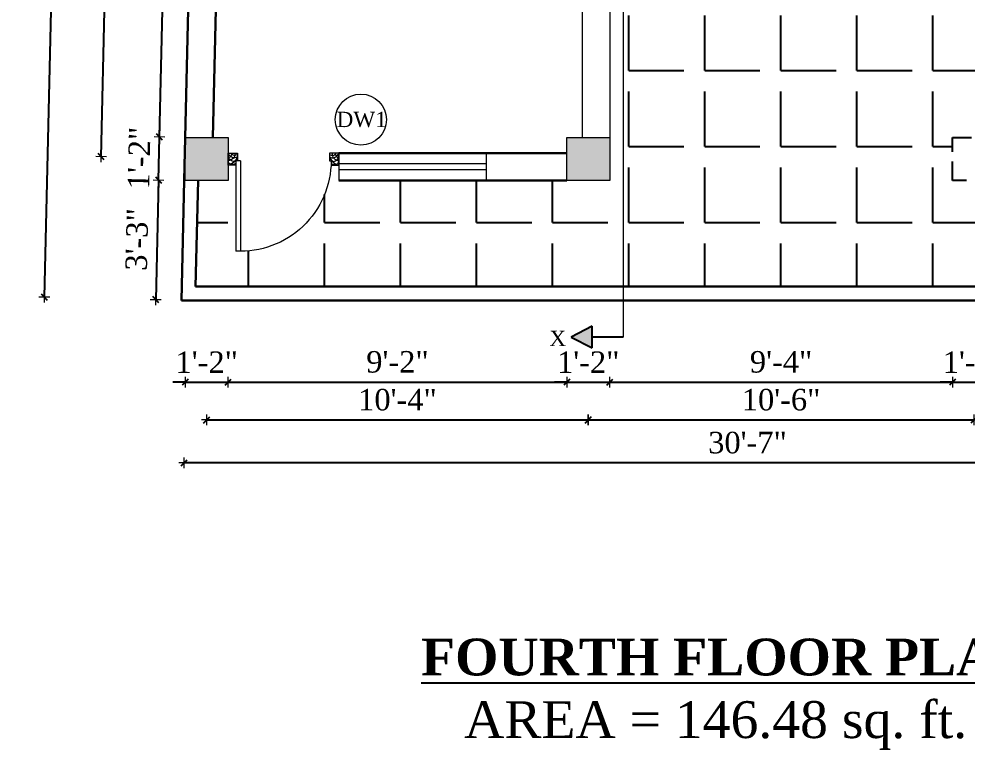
# Model space of a CAD drawing. Header units: inches. Extents: x 151827 to 346502, y -56182 to -23217.
# Drawn here: x 161632.8 to 161941.8, y -26795.5 to -26557.4 of the extents above; entities that cross this region are included whole.
import ezdxf

# ---------------------------------------------------------------- set-up
doc = ezdxf.new("R2010")
doc.units = ezdxf.units.IN
doc.header["$LTSCALE"] = 5
doc.header["$MEASUREMENT"] = 0
doc.linetypes.add('HIDDEN', pattern=[0.375, 0.25, -0.125])
for name, color, linetype, lineweight in [('A-WALL', 7, 'Continuous', 9), ('Dimension', 7, 'Continuous', 18), ('DOOR', 62, 'Continuous', 0), ('Dw', 2, 'Continuous', 18)]:
    doc.layers.add(name, color=color, linetype=linetype, lineweight=lineweight)
doc.layers.add('dim line', color=7, linetype='Continuous', lineweight=15, true_color=0xfab2b2)
doc.layers.add('TEXT', color=6, linetype='Continuous')
doc.layers.add('WALL', color=7, linetype='Continuous')
doc.styles.add('ordinary', font='times.ttf')
doc.dimstyles.new('Copy of 96', dxfattribs={"dimtxt": 7, "dimasz": 4, "dimexe": 0.5, "dimexo": 0.5, "dimgap": 3, "dimtad": 1, "dimdec": 1, "dimzin": 11, "dimdsep": 46, "dimlunit": 4, "dimtxsty": 'ordinary', "dimblk": 'OBLIQUE', "dimcen": 0.09, "dimse1": 1, "dimse2": 1, "dimclrt": 6, "dimazin": 0, "dimtfac": 1, "dimtdec": 1, "dimtix": 1, "dimtmove": 2, "dimatfit": 3, "dimldrblk": 'leader', "dimfxl": 0.5, "dimfxlon": 1, "dimtolj": 1, "dimtzin": 0, "dimarcsym": 0})

# ---------------------------------------------------------------- blocks, each defined once
blk = doc.blocks.new('A$C27B36B59')
at = {"layer": 'DOOR'}
for p, q in [((0, 4), (0, 0)), ((2.5, 4), (0, 4)), ((2.5, 2.5), (2.5, 4)), ((0, 0), (3, 0)), ((3, 2.5), (2.5, 2.5)), ((3, 0), (3, 2.5))]:
    blk.add_line(p, q, dxfattribs=at)
for centre, radius, start, end in [((-1.4, -0.54), 4.75, 22.1411, 72.838), ((1.34, 2.09), 1.64, 45.138, 144.8948), ((2.21, 0.3), 2.49, 83.3149, 152.658), ((0.13, 0.37), 2.05, 349.4875, 93.6805), ((1.96, -0.47), 2.01, 58.7447, 166.495), ((-0.06, 0.32), 1.13, 343.542, 86.947), ((2.08, -0.4), 1.17, 38.2816, 160.1519)]:
    blk.add_arc(centre, radius, start, end, dxfattribs=at)
blk = doc.blocks.new('D2')
at = {"layer": 'DOOR'}
for p, q in [((74473.95, 24047.59), (74473.95, 24018.09)), ((74473.95, 24047.59), (74475.45, 24047.59)), ((74475.45, 24047.59), (74475.45, 24018.13))]:
    blk.add_line(p, q, dxfattribs=at)
blk.add_arc((74473.95, 24047.59), 29.5, 180, 272.9146, dxfattribs=at)
at = {"layer": 'DOOR', "xscale": -1, "rotation": 180}
blk.add_blockref('A$C27B36B59', (74441.95, 24050.09), dxfattribs=at)
at = {"layer": 'DOOR', "rotation": 180}
blk.add_blockref('A$C27B36B59', (74477.95, 24050.09), dxfattribs=at)
blk = doc.blocks.new('oblique')
at = {"color": 0, "lineweight": -2}
blk.add_line((0.25, 0.25), (-0.25, -0.25), dxfattribs=at)
at = {"layer": 'dim line', "lineweight": 9}
for p, q in [((-0.4375, 0), (0.4375, 0)), ((0, 0.4375), (0, -0.4375))]:
    blk.add_line(p, q, dxfattribs=at)
blk = doc.blocks.new('*D943')
at = {"layer": 'A-WALL', "color": 0, "lineweight": -2, "ltscale": 50, "transparency": 16777216}
for p, q in [((161678.54, -26595.86), (161678.64, -26591.87)), ((161678.21, -26609.86), (161678.54, -26595.86)), ((161678.21, -26609.86), (161678.11, -26613.86))]:
    blk.add_line(p, q, dxfattribs=at)
at = {"layer": 'Defpoints', "color": 0, "ltscale": 50, "transparency": 16777216}
for p in [(161678.54, -26595.86), (161686.91, -26596.06), (161686.58, -26610.06)]:
    blk.add_point(p, dxfattribs=at)
at = {"layer": 'A-WALL', "color": 0, "lineweight": -2, "ltscale": 50, "transparency": 16777216, "xscale": 4, "yscale": 4, "zscale": 4}
for p, rotation in [((161678.54, -26595.86), 268.6423816930626), ((161678.21, -26609.86), 88.64238169306266)]:
    blk.add_blockref('oblique', p, dxfattribs=dict(at, rotation=rotation))
at = {"layer": 'A-WALL', "color": 6, "ltscale": 50, "transparency": 16777216, "insert": (161671.88, -26602.71), "char_height": 7, "attachment_point": 5, "rotation": 88.6424, "style": 'ordinary'}
blk.add_mtext('\\A1;1\'-2"', dxfattribs=at)
blk = doc.blocks.new('_OBLIQUE')
at = {"color": 0, "linetype": 'ByBlock'}
blk.add_line((-0.5, -0.5), (0.5, 0.5), dxfattribs=at)
blk = doc.blocks.new('leader')
at = {"layer": 'Dimension'}
for p, q in [((0, -4.328), (0, 4.328)), ((-4.424, 0), (4.424, 0))]:
    blk.add_line(p, q, dxfattribs=at)
blk = doc.blocks.new('*D944')
at = {"layer": 'A-WALL', "color": 0, "lineweight": -2, "ltscale": 5, "transparency": 16777216}
blk.add_line((161678.54, -26595.86), (161681.53, -26469.57), dxfattribs=at)
at = {"layer": 'Defpoints', "color": 0, "ltscale": 5, "transparency": 16777216}
for p in [(161681.53, -26469.57), (161690.23, -26469.78), (161686.91, -26596.06)]:
    blk.add_point(p, dxfattribs=at)
at = {"layer": 'A-WALL', "color": 0, "lineweight": -2, "ltscale": 5, "transparency": 16777216, "xscale": 4, "yscale": 4, "zscale": 4}
for p, rotation in [((161681.53, -26469.57), 88.64238169298139), ((161678.54, -26595.86), 268.6423816929814)]:
    blk.add_blockref('oblique', p, dxfattribs=dict(at, rotation=rotation))
at = {"layer": 'A-WALL', "color": 6, "ltscale": 5, "transparency": 16777216, "insert": (161673.48, -26532.56), "char_height": 7, "attachment_point": 5, "rotation": 88.6424, "style": 'ordinary'}
blk.add_mtext('\\A1;10\'-6"', dxfattribs=at)
blk = doc.blocks.new('*D905')
at = {"layer": 'A-WALL', "color": 0, "lineweight": -2, "ltscale": 5, "transparency": 16777216}
blk.add_line((161659.51, -26602.25), (161662.83, -26461.96), dxfattribs=at)
at = {"layer": 'Defpoints', "color": 0, "ltscale": 5, "transparency": 16777216}
for p in [(161662.83, -26461.96), (161697.23, -26462.78), (161693.91, -26603.06)]:
    blk.add_point(p, dxfattribs=at)
at = {"layer": 'A-WALL', "color": 0, "lineweight": -2, "ltscale": 5, "transparency": 16777216, "xscale": 4, "yscale": 4, "zscale": 4}
for p, rotation in [((161662.83, -26461.96), 88.64238169299772), ((161659.51, -26602.25), 268.6423816929977)]:
    blk.add_blockref('oblique', p, dxfattribs=dict(at, rotation=rotation))
at = {"layer": 'A-WALL', "color": 6, "ltscale": 5, "transparency": 16777216, "insert": (161654.61, -26531.95), "char_height": 7, "attachment_point": 5, "rotation": 88.6424, "style": 'ordinary'}
blk.add_mtext('\\A1;11\'-8"', dxfattribs=at)
blk = doc.blocks.new('*D946')
at = {"layer": 'A-WALL', "color": 0, "lineweight": -2, "ltscale": 5, "transparency": 16777216}
blk.add_line((161678.21, -26609.86), (161677.29, -26648.86), dxfattribs=at)
at = {"layer": 'Defpoints', "color": 0, "ltscale": 5, "transparency": 16777216}
for p in [(161686.58, -26610.06), (161677.29, -26648.86), (161685.65, -26649.06)]:
    blk.add_point(p, dxfattribs=at)
at = {"layer": 'A-WALL', "color": 0, "lineweight": -2, "ltscale": 5, "transparency": 16777216, "xscale": 4, "yscale": 4, "zscale": 4}
for p, rotation in [((161678.21, -26609.86), 88.64238169298143), ((161677.29, -26648.86), 268.6423816929814)]:
    blk.add_blockref('oblique', p, dxfattribs=dict(at, rotation=rotation))
at = {"layer": 'A-WALL', "color": 6, "ltscale": 5, "transparency": 16777216, "insert": (161671.19, -26629.21), "char_height": 7, "attachment_point": 5, "rotation": 88.6424, "style": 'ordinary'}
blk.add_mtext('\\A1;3\'-3"', dxfattribs=at)
blk = doc.blocks.new('*D908')
at = {"layer": 'A-WALL', "color": 0, "lineweight": -2, "ltscale": 5, "transparency": 16777216}
blk.add_line((161641.05, -26648.01), (161647.33, -26383.34), dxfattribs=at)
at = {"layer": 'Defpoints', "color": 0, "ltscale": 5, "transparency": 16777216}
for p in [(161647.33, -26383.34), (161691.92, -26384.4), (161685.65, -26649.06)]:
    blk.add_point(p, dxfattribs=at)
at = {"layer": 'A-WALL', "color": 0, "lineweight": -2, "ltscale": 5, "transparency": 16777216, "xscale": 4, "yscale": 4, "zscale": 4}
for p, rotation in [((161647.33, -26383.34), 88.64238169298139), ((161641.05, -26648.01), 268.6423816929814)]:
    blk.add_blockref('oblique', p, dxfattribs=dict(at, rotation=rotation))
at = {"layer": 'A-WALL', "color": 6, "ltscale": 5, "transparency": 16777216, "insert": (161637.69, -26515.52), "char_height": 7, "attachment_point": 5, "rotation": 88.6424, "style": 'ordinary'}
blk.add_mtext('\\A1;22\'-1"', dxfattribs=at)
blk = doc.blocks.new('*D909')
at = {"layer": 'A-WALL', "color": 0, "lineweight": -2, "ltscale": 50, "transparency": 16777216}
for p, q in [((161686.91, -26675.67), (161682.91, -26675.67)), ((161686.91, -26675.67), (161700.91, -26675.67)), ((161700.91, -26675.67), (161704.91, -26675.67))]:
    blk.add_line(p, q, dxfattribs=at)
at = {"layer": 'Defpoints', "color": 0, "ltscale": 50, "transparency": 16777216}
for p in [(161686.91, -26610.06), (161700.91, -26610.06), (161700.91, -26675.67)]:
    blk.add_point(p, dxfattribs=at)
at = {"layer": 'A-WALL', "color": 0, "lineweight": -2, "ltscale": 50, "transparency": 16777216, "xscale": 4, "yscale": 4, "zscale": 4}
blk.add_blockref('oblique', (161686.91, -26675.67), dxfattribs=at)
at = {"layer": 'A-WALL', "color": 0, "lineweight": -2, "ltscale": 50, "transparency": 16777216, "xscale": 4, "yscale": 4, "zscale": 4, "rotation": 180}
blk.add_blockref('oblique', (161700.91, -26675.67), dxfattribs=at)
at = {"layer": 'A-WALL', "color": 6, "ltscale": 50, "transparency": 16777216, "insert": (161693.91, -26669.17), "char_height": 7, "attachment_point": 5, "style": 'ordinary'}
blk.add_mtext('\\A1;1\'-2"', dxfattribs=at)
blk = doc.blocks.new('*D910')
at = {"layer": 'A-WALL', "color": 0, "lineweight": -2, "ltscale": 5, "transparency": 16777216}
blk.add_line((161700.91, -26675.67), (161811.12, -26675.67), dxfattribs=at)
at = {"layer": 'Defpoints', "color": 0, "ltscale": 5, "transparency": 16777216}
for p in [(161700.91, -26610.06), (161811.12, -26610.06), (161811.12, -26675.67)]:
    blk.add_point(p, dxfattribs=at)
at = {"layer": 'A-WALL', "color": 0, "lineweight": -2, "ltscale": 5, "transparency": 16777216, "xscale": 4, "yscale": 4, "zscale": 4, "rotation": 180}
blk.add_blockref('oblique', (161700.91, -26675.67), dxfattribs=at)
at = {"layer": 'A-WALL', "color": 0, "lineweight": -2, "ltscale": 5, "transparency": 16777216, "xscale": 4, "yscale": 4, "zscale": 4}
blk.add_blockref('oblique', (161811.12, -26675.67), dxfattribs=at)
at = {"layer": 'A-WALL', "color": 6, "ltscale": 5, "transparency": 16777216, "insert": (161756.01, -26669.1), "char_height": 7, "attachment_point": 5, "style": 'ordinary'}
blk.add_mtext('\\A1;9\'-2"', dxfattribs=at)
blk = doc.blocks.new('*D911')
at = {"layer": 'A-WALL', "color": 0, "lineweight": -2, "ltscale": 5, "transparency": 16777216}
for p, q in [((161811.12, -26675.67), (161807.12, -26675.67)), ((161811.12, -26675.67), (161825.12, -26675.67)), ((161825.12, -26675.67), (161829.12, -26675.67))]:
    blk.add_line(p, q, dxfattribs=at)
at = {"layer": 'Defpoints', "color": 0, "ltscale": 5, "transparency": 16777216}
for p in [(161811.12, -26610.06), (161825.12, -26610.06), (161825.12, -26675.67)]:
    blk.add_point(p, dxfattribs=at)
at = {"layer": 'A-WALL', "color": 0, "lineweight": -2, "ltscale": 5, "transparency": 16777216, "xscale": 4, "yscale": 4, "zscale": 4}
blk.add_blockref('oblique', (161811.12, -26675.67), dxfattribs=at)
at = {"layer": 'A-WALL', "color": 0, "lineweight": -2, "ltscale": 5, "transparency": 16777216, "xscale": 4, "yscale": 4, "zscale": 4, "rotation": 180}
blk.add_blockref('oblique', (161825.12, -26675.67), dxfattribs=at)
at = {"layer": 'A-WALL', "color": 6, "ltscale": 5, "transparency": 16777216, "insert": (161818.12, -26669.17), "char_height": 7, "attachment_point": 5, "style": 'ordinary'}
blk.add_mtext('\\A1;1\'-2"', dxfattribs=at)
blk = doc.blocks.new('*D912')
at = {"layer": 'A-WALL', "color": 0, "lineweight": -2, "ltscale": 5, "transparency": 16777216}
blk.add_line((161825.12, -26675.67), (161936.69, -26675.67), dxfattribs=at)
at = {"layer": 'Defpoints', "color": 0, "ltscale": 5, "transparency": 16777216}
for p in [(161825.12, -26610.06), (161936.69, -26610.06), (161936.69, -26675.67)]:
    blk.add_point(p, dxfattribs=at)
at = {"layer": 'A-WALL', "color": 0, "lineweight": -2, "ltscale": 5, "transparency": 16777216, "xscale": 4, "yscale": 4, "zscale": 4, "rotation": 180}
blk.add_blockref('oblique', (161825.12, -26675.67), dxfattribs=at)
at = {"layer": 'A-WALL', "color": 0, "lineweight": -2, "ltscale": 5, "transparency": 16777216, "xscale": 4, "yscale": 4, "zscale": 4}
blk.add_blockref('oblique', (161936.69, -26675.67), dxfattribs=at)
at = {"layer": 'A-WALL', "color": 6, "ltscale": 5, "transparency": 16777216, "insert": (161880.9, -26669.1), "char_height": 7, "attachment_point": 5, "style": 'ordinary'}
blk.add_mtext('\\A1;9\'-4"', dxfattribs=at)
blk = doc.blocks.new('*D913')
at = {"layer": 'A-WALL', "color": 0, "lineweight": -2, "ltscale": 5, "transparency": 16777216}
for p, q in [((161936.69, -26675.67), (161932.69, -26675.67)), ((161936.69, -26675.67), (161950.69, -26675.67)), ((161950.69, -26675.67), (161954.69, -26675.67))]:
    blk.add_line(p, q, dxfattribs=at)
at = {"layer": 'Defpoints', "color": 0, "ltscale": 5, "transparency": 16777216}
for p in [(161936.69, -26610.06), (161950.69, -26610.06), (161950.69, -26675.67)]:
    blk.add_point(p, dxfattribs=at)
at = {"layer": 'A-WALL', "color": 0, "lineweight": -2, "ltscale": 5, "transparency": 16777216, "xscale": 4, "yscale": 4, "zscale": 4}
blk.add_blockref('oblique', (161936.69, -26675.67), dxfattribs=at)
at = {"layer": 'A-WALL', "color": 0, "lineweight": -2, "ltscale": 5, "transparency": 16777216, "xscale": 4, "yscale": 4, "zscale": 4, "rotation": 180}
blk.add_blockref('oblique', (161950.69, -26675.67), dxfattribs=at)
at = {"layer": 'A-WALL', "color": 6, "ltscale": 5, "transparency": 16777216, "insert": (161943.69, -26669.17), "char_height": 7, "attachment_point": 5, "style": 'ordinary'}
blk.add_mtext('\\A1;1\'-2"', dxfattribs=at)
blk = doc.blocks.new('*D919')
at = {"layer": 'A-WALL', "color": 0, "lineweight": -2, "ltscale": 5, "transparency": 16777216}
blk.add_line((161693.91, -26687.98), (161818.12, -26687.98), dxfattribs=at)
at = {"layer": 'Defpoints', "color": 0, "ltscale": 5, "transparency": 16777216}
for p in [(161693.91, -26603.06), (161818.12, -26603.06), (161818.12, -26687.98)]:
    blk.add_point(p, dxfattribs=at)
at = {"layer": 'A-WALL', "color": 0, "lineweight": -2, "ltscale": 5, "transparency": 16777216, "xscale": 4, "yscale": 4, "zscale": 4, "rotation": 180}
blk.add_blockref('oblique', (161693.91, -26687.98), dxfattribs=at)
at = {"layer": 'A-WALL', "color": 0, "lineweight": -2, "ltscale": 5, "transparency": 16777216, "xscale": 4, "yscale": 4, "zscale": 4}
blk.add_blockref('oblique', (161818.12, -26687.98), dxfattribs=at)
at = {"layer": 'A-WALL', "color": 6, "ltscale": 5, "transparency": 16777216, "insert": (161756.01, -26681.42), "char_height": 7, "attachment_point": 5, "style": 'ordinary'}
blk.add_mtext('\\A1;10\'-4"', dxfattribs=at)
blk = doc.blocks.new('*D921')
at = {"layer": 'A-WALL', "color": 0, "lineweight": -2, "ltscale": 5, "transparency": 16777216}
blk.add_line((161818.12, -26687.98), (161943.69, -26687.98), dxfattribs=at)
at = {"layer": 'Defpoints', "color": 0, "ltscale": 5, "transparency": 16777216}
for p in [(161818.12, -26603.06), (161943.69, -26603.06), (161943.69, -26687.98)]:
    blk.add_point(p, dxfattribs=at)
at = {"layer": 'A-WALL', "color": 0, "lineweight": -2, "ltscale": 5, "transparency": 16777216, "xscale": 4, "yscale": 4, "zscale": 4, "rotation": 180}
blk.add_blockref('oblique', (161818.12, -26687.98), dxfattribs=at)
at = {"layer": 'A-WALL', "color": 0, "lineweight": -2, "ltscale": 5, "transparency": 16777216, "xscale": 4, "yscale": 4, "zscale": 4}
blk.add_blockref('oblique', (161943.69, -26687.98), dxfattribs=at)
at = {"layer": 'A-WALL', "color": 6, "ltscale": 5, "transparency": 16777216, "insert": (161880.9, -26681.42), "char_height": 7, "attachment_point": 5, "style": 'ordinary'}
blk.add_mtext('\\A1;10\'-6"', dxfattribs=at)
blk = doc.blocks.new('*D923')
at = {"layer": 'A-WALL', "color": 0, "lineweight": -2, "ltscale": 5, "transparency": 16777216}
blk.add_line((162053.37, -26701.97), (161686.58, -26701.97), dxfattribs=at)
at = {"layer": 'Defpoints', "color": 0, "ltscale": 5, "transparency": 16777216}
for p in [(161686.58, -26610.06), (162053.37, -26610.06), (161686.58, -26701.97)]:
    blk.add_point(p, dxfattribs=at)
at = {"layer": 'A-WALL', "color": 0, "lineweight": -2, "ltscale": 5, "transparency": 16777216, "xscale": 4, "yscale": 4, "zscale": 4, "rotation": 180}
blk.add_blockref('oblique', (161686.58, -26701.97), dxfattribs=at)
at = {"layer": 'A-WALL', "color": 0, "lineweight": -2, "ltscale": 5, "transparency": 16777216, "xscale": 4, "yscale": 4, "zscale": 4}
blk.add_blockref('oblique', (162053.37, -26701.97), dxfattribs=at)
at = {"layer": 'A-WALL', "color": 6, "ltscale": 5, "transparency": 16777216, "insert": (161869.97, -26695.4), "char_height": 7, "attachment_point": 5, "style": 'ordinary'}
blk.add_mtext('\\A1;30\'-7"', dxfattribs=at)

msp = doc.modelspace()

# ---------------------------------------------------------------- hatches: boundary and pattern name
at = {"ltscale": 5}
msp.add_hatch(color=256, dxfattribs=at).paths.add_polyline_path([(161819.41, -26664.49), (161819.41, -26657.48), (161812.52, -26661.06)])
at = {"layer": 'WALL', "linetype": 'ByBlock', "ltscale": 5, "true_color": 0xf8991e}
h = msp.add_hatch(dxfattribs=at)
h.set_pattern_fill('ANGLE', color=30, scale=90)
h.set_pattern_definition([(0, (23355.018, 650.744), (0, 24.75), [18, -6.75]), (90, (23355.018, 650.744), (-24.75, 2e-15), [18, -6.75])])
h.paths.add_polyline_path([(161825.12, -26460.28), (161825.12, -26469.78), (161825.12, -26596.06), (161825.12, -26610.06), (161811.12, -26610.06), (161736.91, -26610.06), (161736.91, -26605.06), (161734.37, -26605.06, -0.414214), (161703.41, -26633.02), (161703.41, -26605.06), (161700.91, -26605.06), (161700.91, -26610.06), (161691.08, -26610.06), (161690.26, -26644.56), (162026.04, -26644.56), (162048.34, -26610.06), (161950.69, -26610.06), (161936.69, -26610.06), (161936.69, -26596.06), (161946.19, -26596.06), (161946.19, -26469.78), (161936.69, -26469.78), (161936.69, -26460.28)])
h.paths.add_polyline_path([(161860.25, -26544.2), (161917.57, -26544.2), (161917.57, -26536.53), (161860.25, -26536.53)], flags=24)
h = msp.add_hatch(color=30, dxfattribs=at)
h.dxf.hatch_style = 1
h.paths.add_polyline_path([(161686.91, -26596.06), (161686.91, -26610.06), (161700.91, -26610.06), (161700.91, -26596.06)])
h = msp.add_hatch(color=30, dxfattribs=at)
h.dxf.hatch_style = 1
h.paths.add_polyline_path([(161811.12, -26596.06), (161811.12, -26610.06), (161825.12, -26610.06), (161825.12, -26596.06)])

# ---------------------------------------------------------------- linework, layer by layer
at = {"ltscale": 5}
for p, q in [((161819.41, -26657.48, -72.71), (161812.52, -26661.06, -72.71)), ((161819.41, -26664.49, -72.71), (161819.41, -26657.48, -72.71)), ((161812.52, -26661.06, -72.71), (161819.41, -26664.49, -72.71)), ((161829.5, -26661.06, -72.71), (161819.41, -26661.06, -72.71))]:
    msp.add_line(p, q, dxfattribs=at)
at = {"layer": 'A-WALL', "ltscale": 5}
for p, q in [((161829.5, -26372.5, -72.71), (161829.5, -26661.06, -72.71)), ((161816.12, -26469.78, -72.71), (161816.12, -26596.06, -72.71)), ((161825.12, -26469.78, -72.71), (161825.12, -26596.06, -72.71)), ((161736.91, -26601.06, -72.71), (161736.91, -26610.06, -72.71)), ((161784.91, -26601.06, -72.71), (161784.91, -26610.06, -72.71)), ((161686.91, -26610.06, -72.71), (161686.58, -26610.06, -72.71))]:
    msp.add_line(p, q, dxfattribs=at)
at = {"layer": 'A-WALL', "lineweight": 30}
for p, q in [((161690.23, -26455.78, -72.71), (161686.58, -26610.06, -72.71)), ((161698.9, -26469.78, -72.71), (161695.91, -26596.06, -72.71)), ((161811.12, -26601.06, -72.71), (161736.91, -26601.06, -72.71)), ((161686.58, -26610.06, -72.71), (161685.65, -26649.06, -72.71)), ((161691.08, -26610.06, -72.71), (161690.26, -26644.56, -72.71)), ((161811.12, -26610.06, -72.71), (161736.91, -26610.06, -72.71)), ((162026.04, -26644.56, -72.71), (161690.26, -26644.56, -72.71)), ((162028.49, -26649.06, -72.71), (161685.65, -26649.06, -72.71))]:
    msp.add_line(p, q, dxfattribs=at)
at = {"layer": 'A-WALL', "ltscale": 5, "elevation": -72.71}
for points in [[(161686.91, -26596.06), (161700.91, -26596.06), (161700.91, -26610.06), (161686.91, -26610.06)], [(161811.12, -26596.06), (161825.12, -26596.06), (161825.12, -26610.06), (161811.12, -26610.06)]]:
    msp.add_lwpolyline(points, close=True, dxfattribs=at)
at = {"layer": 'A-WALL', "ltscale": 5}
msp.add_circle((161744.09, -26590.19, -72.71), 8.32, dxfattribs=at)
at = {"layer": 'Dw', "color": 3}
for p, q in [((161784.91, -26604.56, -72.71), (161736.91, -26604.56, -72.71)), ((161784.91, -26606.56, -72.71), (161736.91, -26606.56, -72.71))]:
    msp.add_line(p, q, dxfattribs=at)
at = {"layer": 'WALL', "color": 2, "linetype": 'HIDDEN', "ltscale": 5, "elevation": -72.71}
msp.add_lwpolyline([(161936.69, -26596.06), (161950.69, -26596.06), (161950.69, -26610.06), (161936.69, -26610.06)], close=True, dxfattribs=at)

# ---------------------------------------------------------------- block references
at = {"layer": 'WALL', "color": 2, "linetype": 'ByBlock', "xscale": -1, "rotation": 359.9999999998169}
msp.add_blockref('D2', (236178.86, -50651.15, -72.71), dxfattribs=at)

# ---------------------------------------------------------------- texts
at = {"layer": 'TEXT', "style": 'ordinary'}
for s, p in [('DW1', (161736.18, -26592.63, -72.71)), ('X', (161805.45, -26663.94, -72.71))]:
    msp.add_text(s, height=5, dxfattribs=at).set_placement(p)
at = {"layer": 'TEXT', "char_height": 12, "width": 219.8151, "attachment_point": 8, "style": 'ordinary'}
for s, insert in [('{\\fTimes New Roman|b1|i0|c0|p18;\\LFOURTH FLOOR PLAN}', (161863.89, -26771.35, -72.71)), ('AREA = 146.48 sq. ft.', (161859.58, -26795.47, -72.71))]:
    msp.add_mtext(s, dxfattribs=dict(at, insert=insert))

# ---------------------------------------------------------------- dimensions: what is measured, and where the dimension line sits
at = {"layer": 'A-WALL', "ltscale": 5}
for base, p1, p2, picture, middle in [((161647.33, -26383.34, -72.71), (161685.65, -26649.06, -72.71), (161691.92, -26384.4, -72.71), '*D908', (161637.69, -26515.52, -72.71)), ((161681.53, -26469.57, -72.71), (161686.91, -26596.06, -72.71), (161690.23, -26469.78, -72.71), '*D944', (161673.48, -26532.56, -72.71)), ((161677.29, -26648.86, -72.71), (161686.58, -26610.06, -72.71), (161685.65, -26649.06, -72.71), '*D946', (161671.19, -26629.21, -72.71))]:
    dim = msp.add_linear_dim(base=base, p1=p1, p2=p2, angle=268.6424, dimstyle='Copy of 96', override={"dimdec": 0, "dimblk": 'oblique', "dimtdec": 0, "dimarcsym": 1}, dxfattribs=at)
    dim.commit()
    dim.dimension.update_dxf_attribs({"geometry": picture, "text_midpoint": middle})
dim = msp.add_aligned_dim(p1=(161693.91, -26603.06, -72.71), p2=(161697.23, -26462.78, -72.71), distance=34.41, dimstyle='Copy of 96', override={"dimdec": 0, "dimblk": 'oblique', "dimtdec": 0, "dimarcsym": 1}, dxfattribs=at)
dim.commit()
dim.dimension.update_dxf_attribs({"geometry": '*D905', "text_midpoint": (161654.61, -26531.95, -72.71)})
at = {"layer": 'A-WALL', "ltscale": 50}
dim = msp.add_aligned_dim(p1=(161686.58, -26610.06, -72.71), p2=(161686.91, -26596.06, -72.71), distance=8.37, dimstyle='Copy of 96', override={"dimdec": 0, "dimblk": 'oblique', "dimtdec": 0, "dimarcsym": 1}, dxfattribs=at)
dim.commit()
dim.dimension.update_dxf_attribs({"geometry": '*D943', "text_midpoint": (161671.88, -26602.71, -72.71)})
at = {"layer": 'A-WALL', "ltscale": 5}
for base, p1, p2, picture, middle in [((161818.12, -26687.98, -72.71), (161693.91, -26603.06, -72.71), (161818.12, -26603.06, -72.71), '*D919', (161756.01, -26681.42, -72.71)), ((161943.69, -26687.98, -72.71), (161818.12, -26603.06, -72.71), (161943.69, -26603.06, -72.71), '*D921', (161880.9, -26681.42, -72.71)), ((161686.58, -26701.97, -72.71), (162053.37, -26610.06, -72.71), (161686.58, -26610.06, -72.71), '*D923', (161869.97, -26695.4, -72.71)), ((161811.12, -26675.67, -72.71), (161700.91, -26610.06, -72.71), (161811.12, -26610.06, -72.71), '*D910', (161756.01, -26669.1, -72.71)), ((161825.12, -26675.67, -72.71), (161811.12, -26610.06, -72.71), (161825.12, -26610.06, -72.71), '*D911', (161818.12, -26669.17, -72.71)), ((161936.69, -26675.67, -72.71), (161825.12, -26610.06, -72.71), (161936.69, -26610.06, -72.71), '*D912', (161880.9, -26669.1, -72.71)), ((161950.69, -26675.67, -72.71), (161936.69, -26610.06, -72.71), (161950.69, -26610.06, -72.71), '*D913', (161943.69, -26669.17, -72.71))]:
    dim = msp.add_linear_dim(base=base, p1=p1, p2=p2, dimstyle='Copy of 96', override={"dimdec": 0, "dimblk": 'oblique', "dimtdec": 0, "dimarcsym": 1}, dxfattribs=at)
    dim.commit()
    dim.dimension.update_dxf_attribs({"geometry": picture, "text_midpoint": middle})
at = {"layer": 'A-WALL', "ltscale": 50}
dim = msp.add_linear_dim(base=(161700.91, -26675.67, -72.71), p1=(161686.91, -26610.06, -72.71), p2=(161700.91, -26610.06, -72.71), dimstyle='Copy of 96', override={"dimdec": 0, "dimblk": 'oblique', "dimtdec": 0, "dimarcsym": 1}, dxfattribs=at)
dim.commit()
dim.dimension.update_dxf_attribs({"geometry": '*D909', "text_midpoint": (161693.91, -26669.17, -72.71)})

doc.saveas('drawing.dxf')
